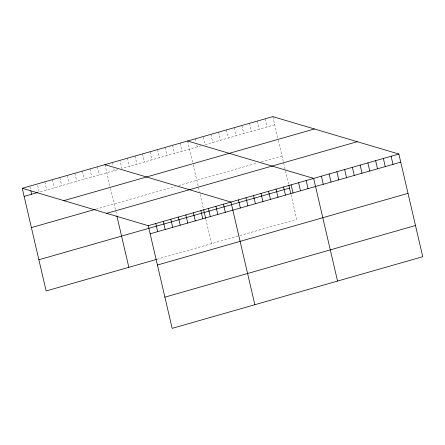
<?xml version="1.0" encoding="UTF-8"?>
<svg xmlns="http://www.w3.org/2000/svg" width="445" height="445" viewBox="0 0 445 445"><rect width="100%" height="100%" fill="white"/><g stroke="black" fill="none" stroke-linecap="round" stroke-linejoin="round"><path stroke-width="0.33" stroke-dasharray="2.23 1.67" d="M117.486 169.706L39.171 192.095L37.441 184.664M201.151 145.782L121.869 168.449L119.983 160.345M274.732 124.745L205.023 144.675L203.137 136.565M95.925 209.156L175.491 186.405M178.623 185.509L257.466 162.965M261.337 161.858L281.997 155.95M157.029 259.257L239.293 235.733M239.938 235.55L296.737 219.307L290.991 194.604M272.846 116.635L277.908 138.395M278.364 140.347L288.699 184.753M265.098 118.848L266.989 126.959M257.355 121.062L259.24 129.172M249.612 123.282L251.497 131.386M241.863 125.496L243.749 133.6M234.12 127.709L236.006 135.814M226.371 129.923L228.257 138.033M218.629 132.137L220.514 140.247M210.88 134.351L212.766 142.461M195.388 138.784L196.173 142.161M196.807 144.864L197.274 146.889M187.645 140.998L192.707 162.759M193.163 164.711L199.443 191.7M200.066 194.376L203.493 209.117M205.785 218.968L211.536 243.671M180.125 143.145L182.011 151.256M172.61 145.298L174.496 153.403M165.089 147.445L166.975 155.555M157.575 149.598L159.46 157.702M150.054 151.745L151.94 159.855M142.534 153.898L144.425 162.002M135.019 156.045L136.904 164.155M127.498 158.192L129.389 166.302M112.463 162.492L113.252 165.874M113.881 168.577L114.354 170.602M104.948 164.644L110.01 186.405M110.466 188.352L116.746 215.347M97.427 166.792L99.313 174.902M89.912 168.944L91.798 177.049M82.392 171.091L84.277 179.202M74.877 173.244L76.763 181.349M67.356 175.391L69.242 183.501M59.841 177.544L61.727 185.648M52.321 179.691L54.207 187.801M44.806 181.838L46.692 189.948M29.926 186.817L30.555 189.52"/><path stroke-width="0.67" d="M22.25 188.291L272.846 116.635L398.859 154.037L422.75 256.709L172.154 328.366L148.263 225.693L22.25 188.291L46.141 290.963L156.406 259.435M24.136 196.395L37.92 192.457M63.835 200.634L314.431 128.978M31.4 227.606L95.302 209.334M106.678 213.35L357.274 141.694M148.263 225.693L398.859 154.037M38.882 259.758L289.478 188.102M150.149 233.797L400.745 162.147M157.408 265.009L408.004 193.353M164.889 297.16L415.485 225.504M187.645 140.998L313.653 178.401L337.549 281.073M104.948 164.644L230.955 202.047L254.852 304.719M391.111 156.251L392.996 164.361M383.368 158.465L385.253 166.575M375.619 160.678L377.505 168.788M367.876 162.898L369.762 171.002M360.127 165.112L362.013 173.216M352.384 167.326L354.27 175.436M344.636 169.539L346.522 177.65M336.893 171.753L338.779 179.863M329.144 173.967L331.03 182.077M321.401 176.187L323.287 184.291M306.138 180.548L308.023 188.658M298.617 182.7L300.503 190.805M291.102 184.847L292.988 192.958M288.855 185.42L290.841 193.953M283.582 187L285.468 195.105M276.067 189.147L277.953 197.257M268.546 191.294L270.432 199.405M261.031 193.447L262.917 201.552M253.511 195.594L255.397 203.704M245.996 197.747L247.882 205.851M238.476 199.894L240.361 208.004M223.44 204.194L225.326 212.304M215.92 206.346L217.811 214.451M208.405 208.494L210.29 216.604M203.649 209.784L205.635 218.317M200.884 210.646L202.775 218.751M193.369 212.793L195.255 220.904M185.849 214.941L187.734 223.051M178.334 217.093L180.219 225.198M170.813 219.24L172.699 227.351M163.298 221.393L165.184 229.498M155.778 223.54L157.663 231.65M116.901 216.014L128.839 267.317M30.866 190.872L31.656 194.248"/></g></svg>
